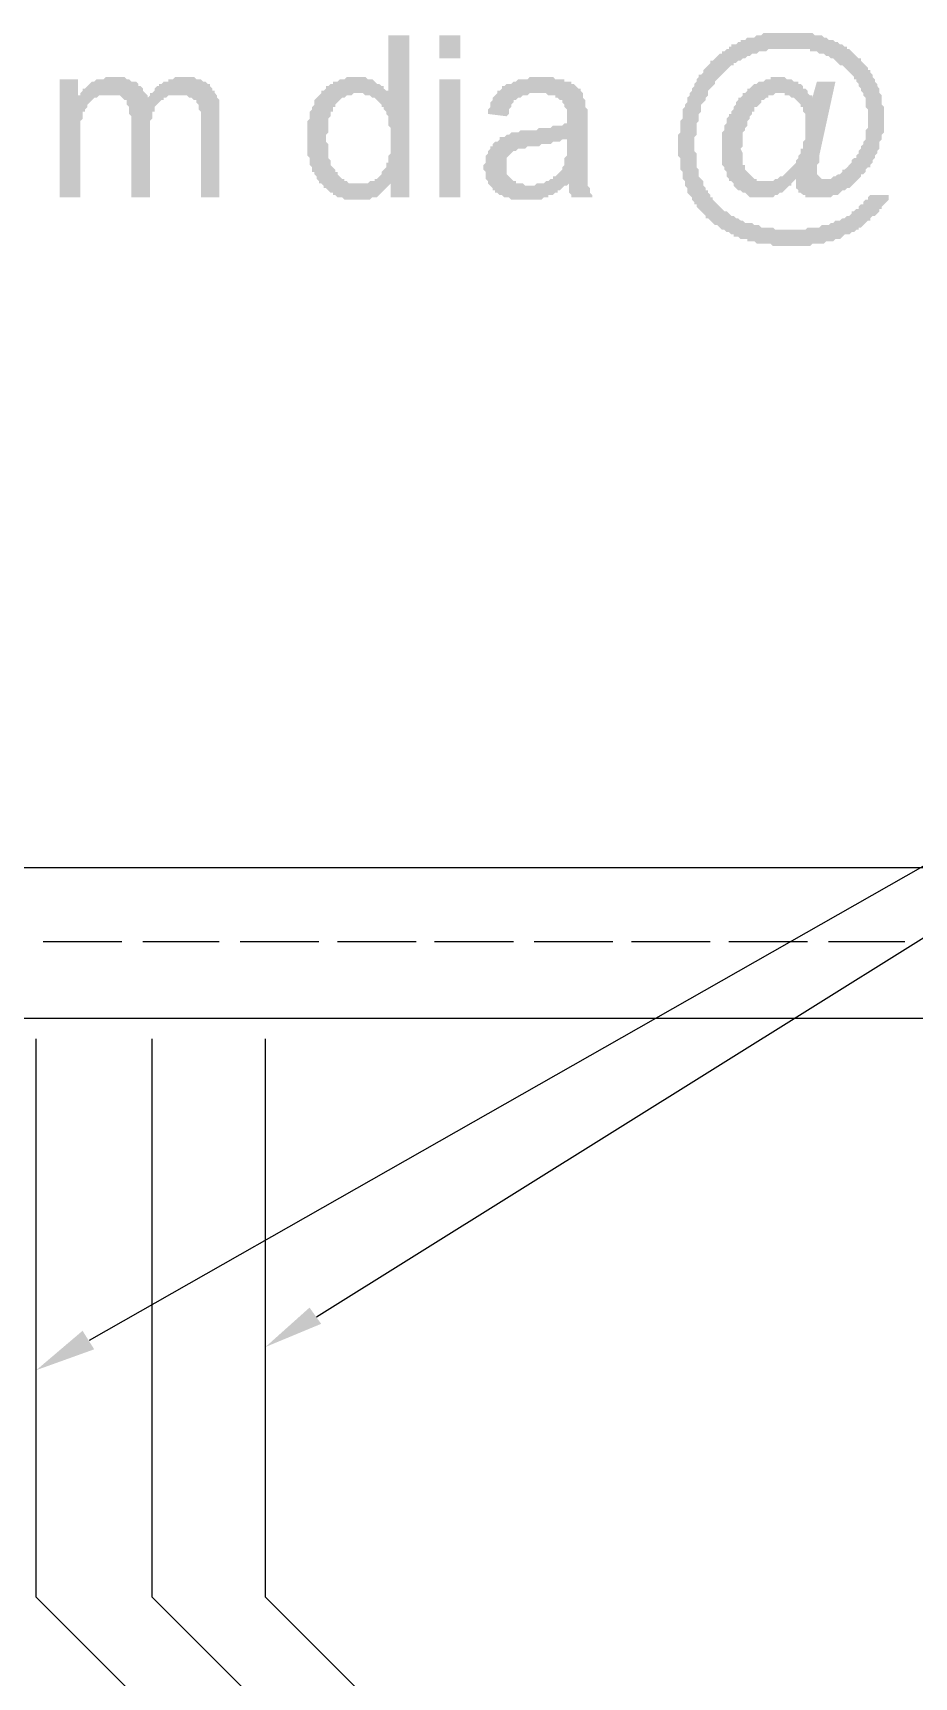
# Model space of a CAD drawing. Header units: millimetres. Extents: x 1427 to 15417, y 3138 to 22257.
# Drawn here: x 6902 to 8252, y 19740 to 22257 of the extents above; entities that cross this region are included whole.
import ezdxf

# ---------------------------------------------------------------- set-up
doc = ezdxf.new("R2010")
doc.units = ezdxf.units.MM
doc.layers.add('PDF_0', color=7, linetype='Continuous')

msp = doc.modelspace()

# ---------------------------------------------------------------- hatches: boundary and pattern name
at = {"layer": 'PDF_0', "transparency": 33554559}
h = msp.add_hatch(color=256, dxfattribs=at)
h.paths.add_polyline_path([(8071, 22033.9), (8067.5, 22030.4), (8063.9, 22026.8), (8063.9, 22023.3), (8060.4, 22023.3), (8056.8, 22019.7), (8053.3, 22016.2), (8053.3, 22016.2), (8049.7, 22012.6), (8046.2, 22012.6), (8046.2, 22012.6), (8042.6, 22009.1), (8039.1, 22009.1), (8035.6, 22005.5), (8032, 22005.5), (8028.5, 22005.5), (8024.9, 22005.5), (8021.4, 22005.5), (8017.8, 22005.5), (8017.8, 22005.5), (8014.3, 22005.5), (8010.7, 22005.5), (8007.2, 22005.5), (8003.6, 22005.5), (8000.1, 22005.5), (7996.5, 22009.1), (7996.5, 22009.1), (7993, 22012.6), (7989.4, 22012.6), (7989.4, 22012.6), (7985.9, 22016.2), (7982.3, 22016.2), (7978.8, 22019.7), (7978.8, 22019.7), (7975.3, 22023.3), (7975.3, 22026.8), (7971.7, 22030.4), (7968.2, 22030.4), (7968.2, 22033.9), (7964.6, 22037.5), (7964.6, 22041), (7964.6, 22044.6), (7961.1, 22048.1), (7961.1, 22048.1), (7961.1, 22051.6), (7957.5, 22055.2), (7957.5, 22058.7), (7957.5, 22062.3), (7957.5, 22065.8), (7957.5, 22069.4), (7957.5, 22072.9), (7957.5, 22076.5), (7957.5, 22080), (7957.5, 22080), (7957.5, 22083.6), (7957.5, 22087.1), (7957.5, 22090.7), (7957.5, 22094.2), (7957.5, 22097.8), (7957.5, 22101.3), (7957.5, 22104.9), (7961.1, 22108.4), (7961.1, 22111.9), (7961.1, 22111.9), (7961.1, 22115.5), (7964.6, 22119), (7964.6, 22122.6), (7964.6, 22126.1), (7968.2, 22129.7), (7968.2, 22133.2), (7971.7, 22133.2), (7971.7, 22136.8), (7975.3, 22140.3), (7975.3, 22143.9), (7978.8, 22147.4), (7978.8, 22151), (7982.3, 22154.5), (7982.3, 22158.1), (7985.9, 22158.1), (7989.4, 22161.6), (7989.4, 22165.2), (7993, 22165.2), (7996.5, 22168.7), (7996.5, 22172.2), (8000.1, 22172.2), (8003.6, 22175.8), (8003.6, 22175.8), (8007.2, 22179.3), (8010.7, 22179.3), (8014.3, 22182.9), (8017.8, 22182.9), (8021.4, 22182.9), (8024.9, 22186.4), (8028.5, 22186.4), (8032, 22186.4), (8032, 22190), (8035.6, 22190), (8039.1, 22190), (8042.6, 22190), (8046.2, 22190), (8049.7, 22190), (8049.7, 22190), (8053.3, 22190), (8056.8, 22186.4), (8060.4, 22186.4), (8063.9, 22186.4), (8067.5, 22182.9), (8071, 22182.9), (8074.6, 22182.9), (8074.6, 22179.3), (8078.1, 22179.3), (8081.7, 22175.8), (8081.7, 22172.2), (8085.2, 22172.2), (8088.8, 22168.7), (8088.8, 22165.2), (8092.3, 22161.6), (8095.9, 22161.6), (8095.9, 22158.1), (8102.9, 22182.9), (8131.3, 22182.9), (8106.5, 22069.4), (8106.5, 22065.8), (8106.5, 22058.7), (8102.9, 22055.2), (8102.9, 22051.6), (8102.9, 22048.1), (8102.9, 22044.6), (8102.9, 22044.6), (8102.9, 22044.6), (8102.9, 22041), (8106.5, 22037.5), (8106.5, 22037.5), (8110, 22033.9), (8113.6, 22033.9), (8113.6, 22033.9), (8117.1, 22033.9), (8120.7, 22033.9), (8124.2, 22033.9), (8124.2, 22033.9), (8127.8, 22037.5), (8131.3, 22037.5), (8134.9, 22041), (8138.4, 22041), (8142, 22044.6), (8142, 22048.1), (8145.5, 22048.1), (8149.1, 22051.6), (8152.6, 22055.2), (8152.6, 22055.2), (8156.1, 22058.7), (8156.1, 22062.3), (8159.7, 22065.8), (8163.2, 22065.8), (8163.2, 22069.4), (8166.8, 22072.9), (8166.8, 22076.5), (8170.3, 22080), (8170.3, 22080), (8170.3, 22083.6), (8173.9, 22087.1), (8173.9, 22090.7), (8173.9, 22090.7), (8177.4, 22094.2), (8177.4, 22097.8), (8177.4, 22101.3), (8177.4, 22104.9), (8177.4, 22108.4), (8181, 22111.9), (8181, 22115.5), (8181, 22119), (8181, 22122.6), (8181, 22126.1), (8181, 22126.1), (8181, 22129.7), (8181, 22133.2), (8181, 22136.8), (8181, 22140.3), (8177.4, 22143.9), (8177.4, 22147.4), (8177.4, 22151), (8177.4, 22154.5), (8177.4, 22158.1), (8173.9, 22161.6), (8173.9, 22165.2), (8173.9, 22165.2), (8170.3, 22168.7), (8170.3, 22172.2), (8166.8, 22175.8), (8166.8, 22179.3), (8166.8, 22179.3), (8163.2, 22182.9), (8163.2, 22186.4), (8159.7, 22186.4), (8159.7, 22190), (8156.1, 22193.5), (8152.6, 22197.1), (8152.6, 22197.1), (8149.1, 22200.6), (8145.5, 22204.2), (8145.5, 22204.2), (8142, 22207.7), (8138.4, 22207.7), (8134.9, 22211.3), (8131.3, 22214.8), (8131.3, 22214.8), (8127.8, 22218.4), (8124.2, 22218.4), (8124.2, 22218.4), (8120.7, 22221.9), (8117.1, 22221.9), (8113.6, 22225.5), (8110, 22225.5), (8106.5, 22225.5), (8102.9, 22229), (8099.4, 22229), (8095.9, 22229), (8092.3, 22229), (8092.3, 22232.5), (8088.8, 22232.5), (8085.2, 22232.5), (8081.7, 22232.5), (8078.1, 22232.5), (8074.6, 22232.5), (8071, 22232.5), (8067.5, 22232.5), (8063.9, 22232.5), (8060.4, 22232.5), (8056.8, 22232.5), (8053.3, 22232.5), (8049.7, 22232.5), (8046.2, 22232.5), (8042.6, 22232.5), (8039.1, 22232.5), (8035.6, 22232.5), (8035.6, 22232.5), (8032, 22232.5), (8028.5, 22232.5), (8024.9, 22229), (8021.4, 22229), (8017.8, 22229), (8014.3, 22229), (8010.7, 22225.5), (8007.2, 22225.5), (8003.6, 22225.5), (8000.1, 22221.9), (7996.5, 22221.9), (7996.5, 22221.9), (7993, 22218.4), (7989.4, 22218.4), (7985.9, 22214.8), (7985.9, 22214.8), (7982.3, 22214.8), (7978.8, 22211.3), (7975.3, 22211.3), (7975.3, 22207.7), (7971.7, 22207.7), (7968.2, 22204.2), (7964.6, 22200.6), (7964.6, 22200.6), (7961.1, 22197.1), (7957.5, 22193.5), (7957.5, 22193.5), (7954, 22190), (7950.4, 22186.4), (7950.4, 22186.4), (7946.9, 22182.9), (7946.9, 22179.3), (7943.3, 22175.8), (7939.8, 22172.2), (7939.8, 22172.2), (7936.2, 22168.7), (7936.2, 22165.2), (7936.2, 22161.6), (7932.7, 22158.1), (7932.7, 22154.5), (7929.1, 22151), (7929.1, 22151), (7925.6, 22147.4), (7925.6, 22143.9), (7925.6, 22140.3), (7925.6, 22136.8), (7922, 22133.2), (7922, 22129.7), (7922, 22126.1), (7922, 22122.6), (7918.5, 22119), (7918.5, 22115.5), (7918.5, 22111.9), (7918.5, 22108.4), (7918.5, 22104.9), (7918.5, 22101.3), (7918.5, 22101.3), (7915, 22097.8), (7915, 22094.2), (7915, 22090.7), (7915, 22087.1), (7915, 22083.6), (7915, 22080), (7915, 22076.5), (7918.5, 22072.9), (7918.5, 22069.4), (7918.5, 22065.8), (7918.5, 22062.3), (7918.5, 22058.7), (7918.5, 22055.2), (7918.5, 22051.6), (7922, 22048.1), (7922, 22044.6), (7922, 22041), (7922, 22037.5), (7925.6, 22033.9), (7925.6, 22033.9), (7929.1, 22030.4), (7929.1, 22026.8), (7929.1, 22023.3), (7932.7, 22019.7), (7932.7, 22016.2), (7936.2, 22016.2), (7936.2, 22012.6), (7939.8, 22009.1), (7939.8, 22005.5), (7943.3, 22005.5), (7943.3, 22002), (7946.9, 21998.4), (7950.4, 21994.9), (7950.4, 21994.9), (7954, 21991.3), (7957.5, 21987.8), (7957.5, 21987.8), (7961.1, 21984.3), (7964.6, 21984.3), (7968.2, 21980.7), (7968.2, 21980.7), (7971.7, 21977.2), (7975.3, 21977.2), (7978.8, 21973.6), (7982.3, 21973.6), (7985.9, 21970.1), (7985.9, 21970.1), (7989.4, 21970.1), (7993, 21966.5), (7996.5, 21966.5), (8000.1, 21966.5), (8003.6, 21966.5), (8007.2, 21963), (8010.7, 21963), (8010.7, 21963), (8014.3, 21963), (8017.8, 21959.4), (8021.4, 21959.4), (8024.9, 21959.4), (8028.5, 21959.4), (8032, 21959.4), (8035.6, 21959.4), (8039.1, 21955.9), (8042.6, 21955.9), (8046.2, 21955.9), (8049.7, 21955.9), (8053.3, 21955.9), (8056.8, 21955.9), (8060.4, 21955.9), (8063.9, 21955.9), (8067.5, 21955.9), (8071, 21955.9), (8074.6, 21955.9), (8078.1, 21955.9), (8081.7, 21955.9), (8085.2, 21955.9), (8088.8, 21959.4), (8092.3, 21959.4), (8095.9, 21959.4), (8099.4, 21959.4), (8102.9, 21959.4), (8106.5, 21959.4), (8110, 21963), (8113.6, 21963), (8117.1, 21963), (8120.7, 21963), (8124.2, 21966.5), (8124.2, 21966.5), (8127.8, 21966.5), (8131.3, 21970.1), (8134.9, 21970.1), (8138.4, 21970.1), (8138.4, 21970.1), (8142, 21973.6), (8145.5, 21973.6), (8149.1, 21977.2), (8152.6, 21977.2), (8156.1, 21980.7), (8156.1, 21984.3), (8159.7, 21984.3), (8163.2, 21987.8), (8166.8, 21987.8), (8166.8, 21991.3), (8170.3, 21994.9), (8173.9, 21994.9), (8173.9, 21998.4), (8177.4, 22002), (8181, 22002), (8181, 22005.5), (8184.5, 22009.1), (8184.5, 22009.1), (8212.9, 22009.1), (8212.9, 22005.5), (8212.9, 22002), (8209.4, 21998.4), (8209.4, 21998.4), (8205.8, 21994.9), (8202.3, 21991.3), (8202.3, 21987.8), (8198.7, 21987.8), (8198.7, 21984.3), (8195.2, 21980.7), (8191.6, 21977.2), (8188.1, 21977.2), (8184.5, 21973.6), (8184.5, 21970.1), (8181, 21970.1), (8177.4, 21966.5), (8177.4, 21966.5), (8173.9, 21963), (8170.3, 21959.4), (8166.8, 21959.4), (8166.8, 21955.9), (8163.2, 21955.9), (8159.7, 21952.3), (8156.1, 21952.3), (8152.6, 21948.8), (8149.1, 21948.8), (8145.5, 21948.8), (8142, 21945.2), (8142, 21945.2), (8138.4, 21941.7), (8134.9, 21941.7), (8131.3, 21941.7), (8127.8, 21938.1), (8124.2, 21938.1), (8120.7, 21938.1), (8120.7, 21938.1), (8117.1, 21938.1), (8113.6, 21934.6), (8110, 21934.6), (8106.5, 21934.6), (8102.9, 21934.6), (8099.4, 21934.6), (8095.9, 21934.6), (8092.3, 21931), (8088.8, 21931), (8085.2, 21931), (8081.7, 21931), (8078.1, 21931), (8074.6, 21931), (8071, 21931), (8067.5, 21931), (8063.9, 21931), (8060.4, 21931), (8056.8, 21931), (8053.3, 21931), (8049.7, 21931), (8046.2, 21931), (8042.6, 21931), (8039.1, 21931), (8035.6, 21931), (8032, 21934.6), (8028.5, 21934.6), (8024.9, 21934.6), (8021.4, 21934.6), (8017.8, 21934.6), (8014.3, 21934.6), (8010.7, 21934.6), (8007.2, 21938.1), (8003.6, 21938.1), (8000.1, 21938.1), (7996.5, 21938.1), (7996.5, 21941.7), (7993, 21941.7), (7989.4, 21941.7), (7985.9, 21941.7), (7982.3, 21945.2), (7978.8, 21945.2), (7975.3, 21945.2), (7975.3, 21948.8), (7971.7, 21948.8), (7968.2, 21952.3), (7964.6, 21952.3), (7961.1, 21955.9), (7957.5, 21955.9), (7954, 21959.4), (7954, 21959.4), (7950.4, 21963), (7946.9, 21963), (7943.3, 21966.5), (7943.3, 21966.5), (7939.8, 21970.1), (7939.8, 21970.1), (7936.2, 21973.6), (7932.7, 21973.6), (7932.7, 21977.2), (7929.1, 21980.7), (7925.6, 21984.3), (7925.6, 21984.3), (7922, 21987.8), (7918.5, 21991.3), (7918.5, 21994.9), (7915, 21994.9), (7915, 21998.4), (7911.4, 22002), (7911.4, 22005.5), (7907.9, 22009.1), (7907.9, 22009.1), (7904.3, 22012.6), (7904.3, 22016.2), (7904.3, 22019.7), (7904.3, 22019.7), (7900.8, 22023.3), (7900.8, 22026.8), (7900.8, 22030.4), (7897.2, 22033.9), (7897.2, 22037.5), (7897.2, 22041), (7897.2, 22044.6), (7893.7, 22048.1), (7893.7, 22051.6), (7893.7, 22055.2), (7893.7, 22058.7), (7893.7, 22062.3), (7893.7, 22065.8), (7890.1, 22069.4), (7890.1, 22072.9), (7890.1, 22076.5), (7890.1, 22080), (7890.1, 22083.6), (7890.1, 22083.6), (7890.1, 22087.1), (7890.1, 22090.7), (7890.1, 22094.2), (7890.1, 22097.8), (7890.1, 22101.3), (7893.7, 22104.9), (7893.7, 22108.4), (7893.7, 22111.9), (7893.7, 22115.5), (7893.7, 22119), (7893.7, 22122.6), (7897.2, 22126.1), (7897.2, 22129.7), (7897.2, 22133.2), (7897.2, 22136.8), (7897.2, 22140.3), (7900.8, 22143.9), (7900.8, 22147.4), (7900.8, 22147.4), (7904.3, 22151), (7904.3, 22154.5), (7904.3, 22158.1), (7907.9, 22161.6), (7907.9, 22165.2), (7911.4, 22168.7), (7911.4, 22172.2), (7911.4, 22172.2), (7915, 22175.8), (7915, 22179.3), (7918.5, 22182.9), (7918.5, 22186.4), (7922, 22190), (7922, 22193.5), (7925.6, 22193.5), (7929.1, 22197.1), (7929.1, 22200.6), (7932.7, 22204.2), (7932.7, 22204.2), (7936.2, 22207.7), (7939.8, 22211.3), (7939.8, 22214.8), (7943.3, 22214.8), (7946.9, 22218.4), (7946.9, 22218.4), (7950.4, 22221.9), (7954, 22225.5), (7957.5, 22225.5), (7957.5, 22229), (7961.1, 22229), (7964.6, 22232.5), (7968.2, 22232.5), (7968.2, 22236.1), (7971.7, 22236.1), (7971.7, 22239.6), (7975.3, 22239.6), (7978.8, 22239.6), (7982.3, 22243.2), (7985.9, 22243.2), (7985.9, 22246.7), (7989.4, 22246.7), (7993, 22246.7), (7996.5, 22250.3), (8000.1, 22250.3), (8003.6, 22250.3), (8007.2, 22250.3), (8010.7, 22253.8), (8010.7, 22253.8), (8014.3, 22253.8), (8017.8, 22253.8), (8021.4, 22257.4), (8024.9, 22257.4), (8028.5, 22257.4), (8032, 22257.4), (8035.6, 22257.4), (8039.1, 22257.4), (8042.6, 22257.4), (8046.2, 22257.4), (8049.7, 22257.4), (8056.8, 22257.4), (8060.4, 22257.4), (8060.4, 22257.4), (8063.9, 22257.4), (8067.5, 22257.4), (8071, 22257.4), (8074.6, 22257.4), (8078.1, 22257.4), (8081.7, 22257.4), (8085.2, 22257.4), (8088.8, 22257.4), (8092.3, 22257.4), (8095.9, 22257.4), (8099.4, 22253.8), (8102.9, 22253.8), (8106.5, 22253.8), (8110, 22253.8), (8113.6, 22250.3), (8113.6, 22250.3), (8117.1, 22250.3), (8120.7, 22246.7), (8124.2, 22246.7), (8127.8, 22246.7), (8131.3, 22243.2), (8134.9, 22243.2), (8134.9, 22243.2), (8138.4, 22239.6), (8142, 22239.6), (8145.5, 22236.1), (8149.1, 22236.1), (8149.1, 22232.5), (8152.6, 22232.5), (8156.1, 22229), (8159.7, 22225.5), (8159.7, 22225.5), (8163.2, 22221.9), (8166.8, 22218.4), (8170.3, 22218.4), (8170.3, 22214.8), (8173.9, 22211.3), (8173.9, 22211.3), (8177.4, 22207.7), (8181, 22204.2), (8181, 22200.6), (8184.5, 22200.6), (8184.5, 22197.1), (8188.1, 22193.5), (8188.1, 22190), (8191.6, 22186.4), (8191.6, 22182.9), (8195.2, 22179.3), (8195.2, 22179.3), (8195.2, 22175.8), (8198.7, 22172.2), (8198.7, 22168.7), (8198.7, 22165.2), (8202.3, 22161.6), (8202.3, 22158.1), (8202.3, 22154.5), (8202.3, 22151), (8202.3, 22147.4), (8205.8, 22143.9), (8205.8, 22140.3), (8205.8, 22136.8), (8205.8, 22133.2), (8205.8, 22129.7), (8205.8, 22126.1), (8205.8, 22126.1), (8205.8, 22122.6), (8205.8, 22119), (8205.8, 22115.5), (8205.8, 22111.9), (8205.8, 22108.4), (8205.8, 22104.9), (8202.3, 22101.3), (8202.3, 22097.8), (8202.3, 22094.2), (8202.3, 22094.2), (8198.7, 22090.7), (8198.7, 22087.1), (8198.7, 22083.6), (8198.7, 22080), (8195.2, 22076.5), (8195.2, 22072.9), (8191.6, 22069.4), (8191.6, 22069.4), (8191.6, 22065.8), (8188.1, 22062.3), (8188.1, 22058.7), (8184.5, 22055.2), (8184.5, 22051.6), (8181, 22051.6), (8177.4, 22048.1), (8177.4, 22044.6), (8173.9, 22041), (8170.3, 22041), (8170.3, 22037.5), (8166.8, 22033.9), (8166.8, 22033.9), (8163.2, 22030.4), (8159.7, 22026.8), (8156.1, 22023.3), (8156.1, 22023.3), (8152.6, 22019.7), (8149.1, 22019.7), (8145.5, 22016.2), (8142, 22016.2), (8138.4, 22012.6), (8138.4, 22012.6), (8134.9, 22009.1), (8131.3, 22009.1), (8127.8, 22009.1), (8124.2, 22005.5), (8120.7, 22005.5), (8120.7, 22005.5), (8117.1, 22005.5), (8113.6, 22005.5), (8110, 22005.5), (8106.5, 22005.5), (8102.9, 22005.5), (8102.9, 22005.5), (8099.4, 22005.5), (8095.9, 22005.5), (8092.3, 22005.5), (8088.8, 22005.5), (8085.2, 22005.5), (8085.2, 22009.1), (8081.7, 22009.1), (8078.1, 22012.6), (8074.6, 22012.6), (8074.6, 22016.2), (8074.6, 22016.2), (8071, 22019.7), (8071, 22023.3), (8071, 22026.8), (8071, 22030.4), (8071, 22033.9)], flags=0)
h.paths.add_polyline_path([(7985.9, 22080), (7989.4, 22072.9), (7989.4, 22069.4), (7989.4, 22065.8), (7989.4, 22062.3), (7989.4, 22058.7), (7989.4, 22055.2), (7993, 22055.2), (7993, 22051.6), (7993, 22048.1), (7996.5, 22044.6), (7996.5, 22044.6), (8000.1, 22041), (8000.1, 22041), (8003.6, 22037.5), (8007.2, 22033.9), (8010.7, 22033.9), (8010.7, 22030.4), (8014.3, 22030.4), (8017.8, 22030.4), (8021.4, 22030.4), (8024.9, 22030.4), (8028.5, 22030.4), (8032, 22030.4), (8032, 22030.4), (8035.6, 22030.4), (8039.1, 22033.9), (8042.6, 22033.9), (8042.6, 22033.9), (8046.2, 22037.5), (8049.7, 22037.5), (8053.3, 22041), (8053.3, 22041), (8056.8, 22044.6), (8060.4, 22048.1), (8063.9, 22051.6), (8063.9, 22051.6), (8067.5, 22055.2), (8067.5, 22055.2), (8071, 22058.7), (8071, 22062.3), (8074.6, 22065.8), (8074.6, 22069.4), (8078.1, 22072.9), (8078.1, 22076.5), (8078.1, 22080), (8081.7, 22080), (8081.7, 22083.6), (8081.7, 22087.1), (8081.7, 22090.7), (8085.2, 22094.2), (8085.2, 22097.8), (8085.2, 22101.3), (8085.2, 22104.9), (8085.2, 22108.4), (8085.2, 22111.9), (8085.2, 22115.5), (8085.2, 22115.5), (8085.2, 22119), (8085.2, 22122.6), (8085.2, 22126.1), (8085.2, 22129.7), (8085.2, 22133.2), (8081.7, 22136.8), (8081.7, 22140.3), (8081.7, 22143.9), (8078.1, 22143.9), (8078.1, 22147.4), (8074.6, 22151), (8074.6, 22151), (8071, 22154.5), (8071, 22154.5), (8067.5, 22158.1), (8063.9, 22158.1), (8060.4, 22161.6), (8056.8, 22161.6), (8053.3, 22161.6), (8053.3, 22165.2), (8049.7, 22165.2), (8046.2, 22165.2), (8042.6, 22165.2), (8039.1, 22165.2), (8035.6, 22161.6), (8032, 22161.6), (8028.5, 22161.6), (8028.5, 22158.1), (8024.9, 22158.1), (8024.9, 22158.1), (8021.4, 22154.5), (8017.8, 22154.5), (8017.8, 22151), (8014.3, 22147.4), (8010.7, 22143.9), (8007.2, 22143.9), (8007.2, 22140.3), (8007.2, 22136.8), (8003.6, 22136.8), (8003.6, 22133.2), (8000.1, 22129.7), (8000.1, 22126.1), (7996.5, 22122.6), (7996.5, 22119), (7996.5, 22115.5), (7993, 22111.9), (7993, 22111.9), (7993, 22108.4), (7989.4, 22104.9), (7989.4, 22101.3), (7989.4, 22097.8), (7989.4, 22094.2), (7989.4, 22090.7), (7989.4, 22087.1), (7989.4, 22083.6), (7985.9, 22080), (7985.9, 22080)], flags=0)
h = msp.add_hatch(color=256, dxfattribs=at)
h.paths.add_polyline_path([(7450.3, 22005.5), (7450.3, 22026.8), (7446.7, 22023.3), (7446.7, 22023.3), (7443.2, 22019.7), (7439.6, 22016.2), (7439.6, 22016.2), (7436.1, 22012.6), (7432.5, 22009.1), (7432.5, 22009.1), (7429, 22005.5), (7425.4, 22005.5), (7421.9, 22005.5), (7418.3, 22002), (7414.8, 22002), (7411.2, 22002), (7411.2, 22002), (7407.7, 22002), (7404.2, 22002), (7400.6, 22002), (7397.1, 22002), (7393.5, 22002), (7390, 22002), (7386.4, 22002), (7382.9, 22002), (7379.3, 22002), (7375.8, 22005.5), (7372.2, 22005.5), (7368.7, 22005.5), (7365.1, 22009.1), (7361.6, 22009.1), (7361.6, 22012.6), (7358, 22012.6), (7358, 22012.6), (7354.5, 22016.2), (7350.9, 22019.7), (7347.4, 22019.7), (7347.4, 22023.3), (7343.9, 22026.8), (7340.3, 22026.8), (7340.3, 22030.4), (7336.8, 22033.9), (7336.8, 22037.5), (7333.2, 22041), (7333.2, 22044.6), (7329.7, 22044.6), (7329.7, 22048.1), (7329.7, 22051.6), (7326.1, 22055.2), (7326.1, 22058.7), (7326.1, 22062.3), (7326.1, 22065.8), (7322.6, 22069.4), (7322.6, 22069.4), (7322.6, 22072.9), (7322.6, 22076.5), (7322.6, 22080), (7322.6, 22083.6), (7322.6, 22087.1), (7322.6, 22094.2), (7322.6, 22094.2), (7322.6, 22097.8), (7322.6, 22101.3), (7322.6, 22104.9), (7322.6, 22108.4), (7322.6, 22111.9), (7322.6, 22115.5), (7322.6, 22119), (7322.6, 22122.6), (7326.1, 22126.1), (7326.1, 22129.7), (7326.1, 22133.2), (7326.1, 22136.8), (7329.7, 22140.3), (7329.7, 22143.9), (7329.7, 22143.9), (7333.2, 22147.4), (7333.2, 22151), (7333.2, 22154.5), (7336.8, 22158.1), (7336.8, 22158.1), (7340.3, 22161.6), (7343.9, 22165.2), (7343.9, 22168.7), (7347.4, 22168.7), (7350.9, 22172.2), (7350.9, 22175.8), (7354.5, 22175.8), (7358, 22179.3), (7361.6, 22179.3), (7361.6, 22182.9), (7365.1, 22182.9), (7368.7, 22182.9), (7372.2, 22186.4), (7375.8, 22186.4), (7379.3, 22186.4), (7382.9, 22190), (7386.4, 22190), (7390, 22190), (7393.5, 22190), (7397.1, 22190), (7397.1, 22190), (7400.6, 22190), (7404.2, 22190), (7407.7, 22190), (7411.2, 22190), (7414.8, 22186.4), (7418.3, 22186.4), (7421.9, 22186.4), (7425.4, 22182.9), (7425.4, 22182.9), (7429, 22179.3), (7432.5, 22179.3), (7436.1, 22175.8), (7439.6, 22175.8), (7439.6, 22172.2), (7443.2, 22168.7), (7446.7, 22168.7), (7446.7, 22165.2), (7446.7, 22165.2), (7446.7, 22253.8), (7478.6, 22253.8), (7478.6, 22005.5)], flags=0)
h.paths.add_polyline_path([(7350.9, 22094.2), (7350.9, 22090.7), (7354.5, 22087.1), (7354.5, 22083.6), (7354.5, 22080), (7354.5, 22076.5), (7354.5, 22072.9), (7354.5, 22069.4), (7354.5, 22065.8), (7358, 22062.3), (7358, 22058.7), (7358, 22055.2), (7361.6, 22051.6), (7361.6, 22051.6), (7365.1, 22048.1), (7365.1, 22044.6), (7368.7, 22044.6), (7368.7, 22044.6), (7368.7, 22041), (7372.2, 22037.5), (7375.8, 22033.9), (7379.3, 22033.9), (7379.3, 22030.4), (7382.9, 22030.4), (7386.4, 22026.8), (7390, 22026.8), (7393.5, 22026.8), (7397.1, 22026.8), (7400.6, 22026.8), (7400.6, 22026.8), (7404.2, 22026.8), (7407.7, 22026.8), (7411.2, 22026.8), (7414.8, 22026.8), (7418.3, 22030.4), (7421.9, 22030.4), (7425.4, 22030.4), (7425.4, 22033.9), (7429, 22033.9), (7432.5, 22037.5), (7436.1, 22041), (7436.1, 22041), (7436.1, 22044.6), (7439.6, 22048.1), (7439.6, 22048.1), (7443.2, 22051.6), (7443.2, 22055.2), (7443.2, 22058.7), (7446.7, 22058.7), (7446.7, 22062.3), (7446.7, 22065.8), (7446.7, 22069.4), (7450.3, 22072.9), (7450.3, 22076.5), (7450.3, 22080), (7450.3, 22087.1), (7450.3, 22090.7), (7450.3, 22090.7), (7450.3, 22097.8), (7450.3, 22101.3), (7450.3, 22104.9), (7450.3, 22108.4), (7450.3, 22111.9), (7446.7, 22115.5), (7446.7, 22119), (7446.7, 22122.6), (7446.7, 22126.1), (7446.7, 22129.7), (7443.2, 22133.2), (7443.2, 22136.8), (7443.2, 22136.8), (7439.6, 22140.3), (7439.6, 22143.9), (7436.1, 22143.9), (7436.1, 22147.4), (7432.5, 22151), (7432.5, 22151), (7429, 22154.5), (7425.4, 22158.1), (7421.9, 22158.1), (7418.3, 22161.6), (7418.3, 22161.6), (7414.8, 22161.6), (7411.2, 22161.6), (7407.7, 22165.2), (7404.2, 22165.2), (7400.6, 22165.2), (7400.6, 22165.2), (7397.1, 22165.2), (7393.5, 22165.2), (7390, 22161.6), (7386.4, 22161.6), (7382.9, 22161.6), (7382.9, 22161.6), (7379.3, 22158.1), (7375.8, 22158.1), (7372.2, 22154.5), (7368.7, 22151), (7368.7, 22151), (7365.1, 22147.4), (7365.1, 22143.9), (7361.6, 22143.9), (7361.6, 22140.3), (7361.6, 22136.8), (7358, 22136.8), (7358, 22133.2), (7358, 22129.7), (7354.5, 22126.1), (7354.5, 22122.6), (7354.5, 22119), (7354.5, 22115.5), (7354.5, 22111.9), (7354.5, 22108.4), (7354.5, 22104.9), (7350.9, 22101.3), (7350.9, 22094.2), (7350.9, 22094.2)], flags=0)
msp.add_hatch(color=256, dxfattribs=at).paths.add_polyline_path([(6943, 22005.5), (6943, 22186.4), (6971.4, 22186.4), (6971.4, 22161.6), (6974.9, 22161.6), (6974.9, 22165.2), (6978.5, 22168.7), (6978.5, 22172.2), (6982, 22172.2), (6985.6, 22175.8), (6989.1, 22179.3), (6989.1, 22179.3), (6992.7, 22182.9), (6992.7, 22182.9), (6996.2, 22182.9), (6999.8, 22186.4), (7003.3, 22186.4), (7006.9, 22186.4), (7010.4, 22186.4), (7014, 22190), (7017.5, 22190), (7021.1, 22190), (7024.6, 22190), (7028.1, 22190), (7031.7, 22190), (7035.2, 22190), (7038.8, 22190), (7042.3, 22190), (7045.9, 22186.4), (7049.4, 22186.4), (7049.4, 22186.4), (7053, 22182.9), (7056.5, 22182.9), (7060.1, 22182.9), (7060.1, 22182.9), (7063.6, 22179.3), (7063.6, 22175.8), (7067.2, 22175.8), (7070.7, 22172.2), (7070.7, 22168.7), (7074.3, 22165.2), (7074.3, 22165.2), (7077.8, 22161.6), (7077.8, 22158.1), (7081.4, 22161.6), (7081.4, 22165.2), (7084.9, 22165.2), (7088.4, 22168.7), (7088.4, 22172.2), (7092, 22175.8), (7095.5, 22175.8), (7095.5, 22179.3), (7099.1, 22179.3), (7102.6, 22182.9), (7106.2, 22182.9), (7109.7, 22182.9), (7109.7, 22186.4), (7113.3, 22186.4), (7116.8, 22186.4), (7120.4, 22190), (7123.9, 22190), (7127.5, 22190), (7131, 22190), (7134.6, 22190), (7134.6, 22190), (7138.1, 22190), (7141.7, 22190), (7145.2, 22190), (7148.7, 22190), (7152.3, 22186.4), (7155.8, 22186.4), (7159.4, 22186.4), (7162.9, 22182.9), (7162.9, 22182.9), (7166.5, 22182.9), (7170, 22179.3), (7173.6, 22179.3), (7173.6, 22175.8), (7173.6, 22175.8), (7177.1, 22172.2), (7177.1, 22168.7), (7180.7, 22168.7), (7180.7, 22165.2), (7184.2, 22161.6), (7184.2, 22158.1), (7184.2, 22158.1), (7187.8, 22154.5), (7187.8, 22151), (7187.8, 22147.4), (7187.8, 22143.9), (7187.8, 22140.3), (7187.8, 22136.8), (7187.8, 22129.7), (7187.8, 22129.7), (7187.8, 22005.5), (7159.4, 22005.5), (7159.4, 22119), (7159.4, 22122.6), (7159.4, 22126.1), (7159.4, 22129.7), (7159.4, 22133.2), (7159.4, 22136.8), (7155.8, 22140.3), (7155.8, 22143.9), (7155.8, 22143.9), (7155.8, 22147.4), (7152.3, 22151), (7152.3, 22154.5), (7148.7, 22154.5), (7145.2, 22158.1), (7145.2, 22158.1), (7141.7, 22158.1), (7138.1, 22161.6), (7134.6, 22161.6), (7131, 22161.6), (7127.5, 22161.6), (7127.5, 22161.6), (7123.9, 22161.6), (7120.4, 22161.6), (7116.8, 22161.6), (7113.3, 22161.6), (7109.7, 22161.6), (7106.2, 22158.1), (7102.6, 22158.1), (7102.6, 22154.5), (7099.1, 22154.5), (7095.5, 22151), (7095.5, 22151), (7092, 22147.4), (7092, 22147.4), (7088.4, 22143.9), (7088.4, 22140.3), (7088.4, 22136.8), (7084.9, 22136.8), (7084.9, 22133.2), (7084.9, 22129.7), (7084.9, 22126.1), (7081.4, 22122.6), (7081.4, 22119), (7081.4, 22111.9), (7081.4, 22108.4), (7081.4, 22005.5), (7053, 22005.5), (7053, 22122.6), (7053, 22126.1), (7053, 22129.7), (7049.4, 22133.2), (7049.4, 22136.8), (7049.4, 22140.3), (7049.4, 22143.9), (7045.9, 22147.4), (7045.9, 22151), (7045.9, 22151), (7045.9, 22154.5), (7042.3, 22154.5), (7038.8, 22158.1), (7038.8, 22158.1), (7035.2, 22161.6), (7031.7, 22161.6), (7028.1, 22161.6), (7024.6, 22161.6), (7021.1, 22161.6), (7021.1, 22161.6), (7017.5, 22161.6), (7014, 22161.6), (7010.4, 22161.6), (7006.9, 22161.6), (7003.3, 22161.6), (6999.8, 22158.1), (6996.2, 22158.1), (6996.2, 22158.1), (6992.7, 22154.5), (6989.1, 22151), (6989.1, 22151), (6985.6, 22147.4), (6985.6, 22143.9), (6982, 22140.3), (6982, 22136.8), (6978.5, 22136.8), (6978.5, 22133.2), (6978.5, 22129.7), (6978.5, 22129.7), (6978.5, 22126.1), (6974.9, 22122.6), (6974.9, 22119), (6974.9, 22115.5), (6974.9, 22111.9), (6974.9, 22108.4), (6974.9, 22104.9), (6974.9, 22097.8), (6974.9, 22097.8), (6974.9, 22005.5)])
h = msp.add_hatch(color=256, dxfattribs=at)
h.paths.add_polyline_path([(7723.4, 22026.8), (7719.9, 22023.3), (7716.3, 22023.3), (7712.8, 22019.7), (7709.2, 22016.2), (7705.7, 22016.2), (7705.7, 22012.6), (7702.1, 22012.6), (7698.6, 22009.1), (7695, 22009.1), (7691.5, 22009.1), (7691.5, 22005.5), (7687.9, 22005.5), (7684.4, 22005.5), (7684.4, 22005.5), (7680.8, 22002), (7677.3, 22002), (7673.7, 22002), (7670.2, 22002), (7666.6, 22002), (7663.1, 22002), (7659.6, 22002), (7656, 22002), (7652.5, 22002), (7648.9, 22002), (7645.4, 22002), (7638.3, 22002), (7634.7, 22002), (7634.7, 22002), (7631.2, 22005.5), (7627.6, 22005.5), (7624.1, 22005.5), (7620.5, 22009.1), (7617, 22009.1), (7617, 22009.1), (7613.4, 22012.6), (7609.9, 22012.6), (7609.9, 22016.2), (7606.3, 22016.2), (7606.3, 22019.7), (7602.8, 22023.3), (7599.3, 22026.8), (7599.3, 22026.8), (7599.3, 22030.4), (7595.7, 22033.9), (7595.7, 22037.5), (7595.7, 22041), (7595.7, 22044.6), (7592.2, 22048.1), (7592.2, 22051.6), (7592.2, 22051.6), (7592.2, 22055.2), (7595.7, 22058.7), (7595.7, 22062.3), (7595.7, 22065.8), (7595.7, 22069.4), (7599.3, 22072.9), (7599.3, 22076.5), (7599.3, 22076.5), (7602.8, 22080), (7602.8, 22083.6), (7606.3, 22083.6), (7606.3, 22087.1), (7609.9, 22090.7), (7613.4, 22090.7), (7617, 22094.2), (7617, 22097.8), (7620.5, 22097.8), (7624.1, 22097.8), (7627.6, 22101.3), (7631.2, 22101.3), (7634.7, 22104.9), (7638.3, 22104.9), (7638.3, 22104.9), (7641.8, 22104.9), (7645.4, 22104.9), (7648.9, 22108.4), (7652.5, 22108.4), (7656, 22108.4), (7659.6, 22108.4), (7663.1, 22108.4), (7670.2, 22108.4), (7673.7, 22108.4), (7677.3, 22111.9), (7680.8, 22111.9), (7684.4, 22111.9), (7691.5, 22111.9), (7695, 22111.9), (7698.6, 22115.5), (7698.6, 22115.5), (7702.1, 22115.5), (7705.7, 22115.5), (7709.2, 22115.5), (7712.8, 22115.5), (7716.3, 22119), (7716.3, 22119), (7719.9, 22119), (7719.9, 22119), (7719.9, 22122.6), (7719.9, 22126.1), (7719.9, 22126.1), (7719.9, 22133.2), (7719.9, 22136.8), (7719.9, 22140.3), (7716.3, 22143.9), (7716.3, 22147.4), (7716.3, 22147.4), (7712.8, 22151), (7712.8, 22154.5), (7709.2, 22154.5), (7709.2, 22154.5), (7705.7, 22158.1), (7702.1, 22158.1), (7702.1, 22161.6), (7698.6, 22161.6), (7695, 22161.6), (7691.5, 22161.6), (7687.9, 22165.2), (7684.4, 22165.2), (7680.8, 22165.2), (7677.3, 22165.2), (7670.2, 22165.2), (7666.6, 22165.2), (7663.1, 22165.2), (7659.6, 22161.6), (7656, 22161.6), (7652.5, 22161.6), (7652.5, 22161.6), (7648.9, 22158.1), (7645.4, 22158.1), (7645.4, 22158.1), (7641.8, 22154.5), (7638.3, 22154.5), (7638.3, 22151), (7634.7, 22147.4), (7634.7, 22143.9), (7631.2, 22140.3), (7631.2, 22136.8), (7631.2, 22133.2), (7627.6, 22129.7), (7627.6, 22129.7), (7599.3, 22133.2), (7599.3, 22136.8), (7599.3, 22140.3), (7602.8, 22143.9), (7602.8, 22147.4), (7602.8, 22151), (7606.3, 22154.5), (7606.3, 22158.1), (7609.9, 22161.6), (7609.9, 22161.6), (7613.4, 22165.2), (7613.4, 22168.7), (7617, 22168.7), (7620.5, 22172.2), (7620.5, 22175.8), (7624.1, 22175.8), (7627.6, 22179.3), (7631.2, 22179.3), (7634.7, 22179.3), (7638.3, 22182.9), (7638.3, 22182.9), (7641.8, 22182.9), (7645.4, 22186.4), (7648.9, 22186.4), (7652.5, 22186.4), (7656, 22186.4), (7659.6, 22186.4), (7663.1, 22190), (7666.6, 22190), (7670.2, 22190), (7673.7, 22190), (7677.3, 22190), (7680.8, 22190), (7680.8, 22190), (7684.4, 22190), (7687.9, 22190), (7691.5, 22190), (7695, 22190), (7698.6, 22190), (7702.1, 22186.4), (7705.7, 22186.4), (7709.2, 22186.4), (7712.8, 22186.4), (7716.3, 22186.4), (7716.3, 22182.9), (7719.9, 22182.9), (7723.4, 22182.9), (7726.9, 22182.9), (7726.9, 22179.3), (7730.5, 22179.3), (7734, 22175.8), (7737.6, 22172.2), (7737.6, 22172.2), (7741.1, 22172.2), (7741.1, 22168.7), (7744.7, 22165.2), (7744.7, 22161.6), (7744.7, 22158.1), (7748.2, 22154.5), (7748.2, 22151), (7748.2, 22151), (7748.2, 22147.4), (7748.2, 22143.9), (7748.2, 22143.9), (7751.8, 22140.3), (7751.8, 22136.8), (7751.8, 22129.7), (7751.8, 22126.1), (7751.8, 22122.6), (7751.8, 22122.6), (7751.8, 22080), (7751.8, 22076.5), (7751.8, 22069.4), (7751.8, 22065.8), (7751.8, 22058.7), (7751.8, 22055.2), (7751.8, 22051.6), (7751.8, 22048.1), (7751.8, 22044.6), (7751.8, 22041), (7751.8, 22037.5), (7751.8, 22033.9), (7751.8, 22033.9), (7751.8, 22030.4), (7751.8, 22030.4), (7751.8, 22026.8), (7751.8, 22026.8), (7751.8, 22023.3), (7755.3, 22019.7), (7755.3, 22016.2), (7755.3, 22012.6), (7758.9, 22009.1), (7758.9, 22005.5), (7758.9, 22005.5), (7726.9, 22005.5), (7726.9, 22009.1), (7726.9, 22009.1), (7723.4, 22012.6), (7723.4, 22016.2), (7723.4, 22019.7), (7723.4, 22023.3), (7723.4, 22026.8)], flags=0)
h.paths.add_polyline_path([(7719.9, 22094.2), (7716.3, 22094.2), (7716.3, 22094.2), (7712.8, 22094.2), (7709.2, 22090.7), (7705.7, 22090.7), (7702.1, 22090.7), (7698.6, 22090.7), (7695, 22087.1), (7691.5, 22087.1), (7687.9, 22087.1), (7684.4, 22087.1), (7680.8, 22087.1), (7677.3, 22083.6), (7673.7, 22083.6), (7670.2, 22083.6), (7663.1, 22083.6), (7659.6, 22083.6), (7656, 22080), (7652.5, 22080), (7648.9, 22080), (7645.4, 22080), (7645.4, 22080), (7641.8, 22076.5), (7638.3, 22076.5), (7634.7, 22072.9), (7634.7, 22072.9), (7631.2, 22069.4), (7631.2, 22069.4), (7627.6, 22065.8), (7627.6, 22062.3), (7627.6, 22058.7), (7627.6, 22055.2), (7627.6, 22051.6), (7627.6, 22048.1), (7627.6, 22044.6), (7627.6, 22044.6), (7627.6, 22041), (7631.2, 22037.5), (7634.7, 22033.9), (7634.7, 22033.9), (7638.3, 22030.4), (7641.8, 22030.4), (7641.8, 22026.8), (7645.4, 22026.8), (7648.9, 22026.8), (7652.5, 22026.8), (7656, 22023.3), (7659.6, 22023.3), (7663.1, 22023.3), (7666.6, 22023.3), (7670.2, 22023.3), (7673.7, 22026.8), (7677.3, 22026.8), (7680.8, 22026.8), (7684.4, 22026.8), (7687.9, 22030.4), (7691.5, 22030.4), (7691.5, 22030.4), (7695, 22033.9), (7698.6, 22033.9), (7698.6, 22037.5), (7702.1, 22037.5), (7705.7, 22041), (7709.2, 22044.6), (7709.2, 22044.6), (7712.8, 22048.1), (7712.8, 22051.6), (7716.3, 22055.2), (7716.3, 22055.2), (7716.3, 22058.7), (7716.3, 22062.3), (7716.3, 22065.8), (7719.9, 22069.4), (7719.9, 22072.9), (7719.9, 22076.5), (7719.9, 22080), (7719.9, 22083.6), (7719.9, 22083.6)], flags=0)

# ---------------------------------------------------------------- linework, layer by layer
at = {"layer": 'PDF_0', "lineweight": 25}
for points in [[(6988.9, 20256), (10227.3, 22096.9), (10234.4, 22096.9)], [(7336.5, 20291.5), (10227.3, 22096.9), (10078.3, 22096.9)], [(6917.9, 20866.1), (7038.5, 20866.1)], [(7070.4, 20866.1), (7187.5, 20866.1)], [(7219.4, 20866.1), (7340, 20866.1)], [(7368.4, 20866.1), (7489, 20866.1)], [(7517.4, 20866.1), (7638, 20866.1)], [(7669.9, 20866.1), (7790.5, 20866.1)], [(7818.9, 20866.1), (7939.5, 20866.1)], [(7967.8, 20866.1), (8088.4, 20866.1)], [(8120.4, 20866.1), (8237.4, 20866.1)], [(6907.3, 4815.8), (6907.3, 6004), (7052.7, 6145.9), (7052.7, 7713.7), (6907.3, 7859.1), (6907.3, 8713.9), (6907.3, 9568.8), (7052.7, 9714.2), (7052.7, 11714.7), (6907.3, 11860.2), (6907.3, 12715), (6907.3, 13569.8), (7052.7, 13715.3), (7052.7, 15715.8), (6907.3, 15861.2), (6907.3, 16716.1), (6907.3, 17570.9), (7052.7, 17716.3), (7052.7, 19716.9), (6907.3, 19862.3), (6907.3, 20717.1)], [(7084.6, 4815.8), (7084.6, 6004), (7230.1, 6145.9), (7230.1, 7713.7), (7084.6, 7859.1), (7084.6, 8713.9), (7084.6, 9568.8), (7230.1, 9714.2), (7230.1, 11714.7), (7084.6, 11860.2), (7084.6, 12715), (7084.6, 13569.8), (7230.1, 13715.3), (7230.1, 15715.8), (7084.6, 15861.2), (7084.6, 16716.1), (7084.6, 17570.9), (7230.1, 17716.3), (7230.1, 19716.9), (7084.6, 19862.3), (7084.6, 20717.1)], [(7258.4, 4815.8), (7258.4, 6004), (7403.9, 6145.9), (7403.9, 7713.7), (7258.4, 7859.1), (7258.4, 8713.9), (7258.4, 9568.8), (7403.9, 9714.2), (7403.9, 11714.7), (7258.4, 11860.2), (7258.4, 12715), (7258.4, 13569.8), (7403.9, 13715.3), (7403.9, 15715.8), (7258.4, 15861.2), (7258.4, 16716.1), (7258.4, 17570.9), (7403.9, 17716.3), (7403.9, 19716.9), (7258.4, 19862.3), (7258.4, 20717.1)]]:
    msp.add_lwpolyline(points, dxfattribs=at)
for points in [[(11167.3, 20979.6), (11167.3, 4698.7), (2938.1, 4698.7), (2938.1, 20979.6)], [(10940.3, 20749), (10940.3, 16914.7), (3168.7, 16914.7), (3168.7, 20749)]]:
    msp.add_lwpolyline(points, close=True, dxfattribs=at)
at = {"layer": 'PDF_0', "lineweight": 25, "transparency": 33554559}
for points in [[(7524.8, 22218.4), (7524.8, 22253.8), (7556.7, 22218.4), (7556.7, 22253.8)], [(7524.8, 22005.5), (7524.8, 22186.4), (7556.7, 22005.5), (7556.7, 22186.4)]]:
    msp.add_solid(points, dxfattribs=at)
at = {"layer": 'PDF_0', "transparency": 33554559}
for points in [[(7343.6, 20280.8), (7258.4, 20245.4), (7325.8, 20305.7)], [(6996, 20241.8), (6907.3, 20209.9), (6978.2, 20270.2)]]:
    msp.add_solid(points, dxfattribs=at)

doc.saveas('drawing.dxf')
